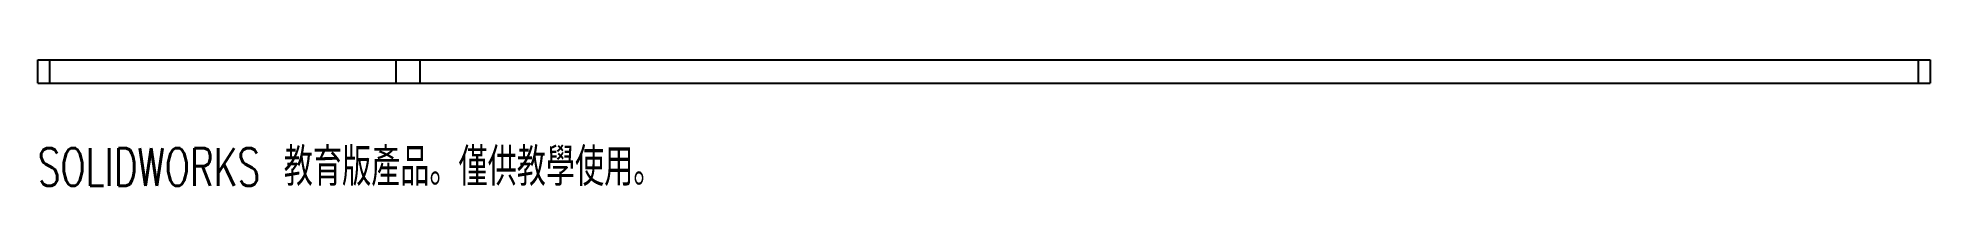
# Paper-space layout '_右視' of a CAD drawing. Header units: millimetres. Extents: x -96 to 145, y -16 to 0.
import ezdxf

# ---------------------------------------------------------------- set-up
doc = ezdxf.new("R2010")
doc.units = ezdxf.units.MM
doc.styles.add('SLDTEXTSTYLE0', font='TXT', dxfattribs={"width": 0.7, "bigfont": 'bigfont'})

psp = doc.layouts.new('_右視')

# ---------------------------------------------------------------- linework, layer by layer
at = {"color": 7, "linetype": 'Continuous', "lineweight": 25}
for p, q in [((-96.38, 0), (145.45, 0)), ((-96.38, -3), (-96.38, 0)), ((-94.88, 0), (-94.88, -3)), ((-50.57, -3), (-50.57, 0)), ((-47.57, 0), (-47.57, -3)), ((143.95, -3), (143.95, 0)), ((145.45, 0), (145.45, -3)), ((-96.38, -3), (145.45, -3))]:
    psp.add_line(p, q, dxfattribs=at)

# ---------------------------------------------------------------- texts
at = {"color": 7, "linetype": 'Continuous', "insert": (-96.38, -11.27), "char_height": 4.8336, "attachment_point": 1, "style": 'SLDTEXTSTYLE0'}
psp.add_mtext('SOLIDWORKS 教育版產品。僅供教學使用。', dxfattribs=at)

doc.saveas('drawing.dxf')
